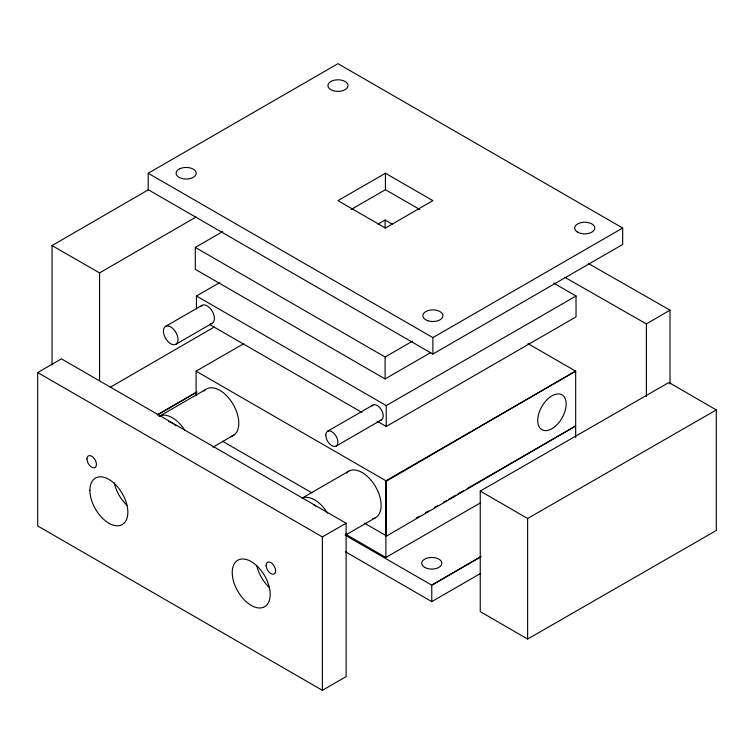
<?xml version="1.0" encoding="UTF-8"?>
<svg xmlns="http://www.w3.org/2000/svg" width="754" height="754" viewBox="0 0 754 754"><rect width="100%" height="100%" fill="white"/><g stroke="black" fill="none" stroke-linecap="round" stroke-linejoin="round"><path stroke-width="1.13" d="M646.395 396.529L646.395 323.918L669.995 310.148L588.346 263.476M52.035 364.945L52.035 245.568L148.5 189.688M99.566 380.591L99.566 272.91L196.031 217.039M110.734 387L214.306 327.01M196.841 391.995L157.247 414.936L196.822 392.108M148.199 173.25L337.99 63.675L622.672 228.038L622.672 244.475L432.881 354.05L148.199 189.688L148.199 173.25L432.881 337.613L622.672 228.038M430.76 352.552L385.096 378.923L195.305 269.348L195.305 247.425L222.703 231.61M37.7 372.561L61.423 358.857L346.105 523.219L346.105 676.63L322.382 690.325L37.7 525.962L37.7 372.561L322.382 536.914L346.105 523.219M385.435 173.25L337.99 200.639L385.435 228.038L432.881 200.639L385.435 173.25L385.435 189.688L419.761 209.499M196.455 308.772L196.455 296.011L219.8 282.533M351.11 209.499L385.435 189.688M165.541 326.397L201.987 305.351M378.027 224.117L385.096 220.036L392.155 224.117M175.87 344.276L212.308 323.24M196.087 395.661L196.087 371.175L243.796 343.636M159.066 416.425L205.503 389.611M212.93 447.169L234.126 434.926M195.305 247.425L385.096 357L412.495 341.185M327.547 431.269L372.928 405.068M196.455 296.011L386.246 405.586L576.037 296.011L576.037 316.887L386.246 426.462L377.113 421.184M336.105 446.085L381.486 419.884M302.345 497.989L348.782 471.184M196.087 371.175L385.878 480.75L575.67 371.175L527.97 343.636M345.247 535.208L375.53 517.725M416.331 517.96L419.375 516.207M425.463 512.692L428.508 510.929M434.596 507.414L437.64 505.661M443.729 502.145L446.773 500.383M448.809 499.214L455.906 495.114M457.942 493.936L464.03 490.42M467.075 488.667L575.67 425.972L386.246 536.235L386.246 481.25L575.67 370.987L575.67 437.499M345.285 534.02L385.878 557.46L480.27 502.965M345.351 535.283L431.769 585.179L481.052 556.725M345.351 551.721L431.769 601.617L480.487 573.492M480.251 491.061L668.93 382.485L716.3 409.931L716.3 530.486L527.621 639.053L480.251 611.617L480.251 491.061L527.621 518.498L527.621 639.053M527.621 518.498L716.3 409.931M480.816 556.593L433.192 584.359M564.737 277.246L646.395 323.918M52.035 245.568L99.566 272.91M553.709 283.127L576.037 296.011M209.65 324.503L361.892 412.4M222.477 441.203L311.788 492.767M364.568 523.238L385.878 535.538M669.995 310.148L669.995 383.937M432.881 337.613L432.881 354.05M431.769 585.179L431.769 601.617M386.246 405.586L386.246 426.462M385.878 480.75L385.878 557.46M385.096 220.036L385.096 228.113M385.096 357L385.096 378.923M322.382 536.914L322.382 690.325M126.889 505.218A26.842 15.495 60 0 1 114.259 482.701M269.461 587.611A26.842 15.495 60 0 1 256.916 566.254M313.834 504.935A20.132 11.621 60 0 1 315.69 506.019M302.241 498.121A26.842 15.495 60 0 1 327.585 513.172M346.406 473.126A26.842 15.495 60 0 1 375.624 486.782A26.842 15.495 60 0 1 372.646 518.771M203.995 391.024A26.842 15.495 60 0 1 233.193 404.446A26.842 15.495 60 0 1 230.413 436.566M159.801 415.982A26.842 15.495 60 0 1 184.834 430.336M168.547 421.627A20.132 11.621 60 0 1 172.223 423.145M174.089 424.342A20.132 11.621 60 0 1 175.918 425.793M200.828 306.435A10.32 5.957 60 0 1 212.308 311.317A10.32 5.957 60 0 1 210.8 323.702M371.967 405.963A8.558 4.939 60 0 1 381.486 410.006A8.558 4.939 60 0 1 380.233 420.27M331.091 81.357L329.423 82.535A10.066 5.815 0 0 0 331.967 90.244A10.066 5.815 0 0 0 345.492 89.462A10.066 5.815 0 0 0 345.313 81.611L343.277 80.65A10.066 5.815 0 0 0 331.091 81.357M180.074 168.623L178.198 169.688A10.066 5.815 0 0 0 178.132 176.766L179.98 177.84A10.066 5.815 0 0 0 193.533 177.199A10.066 5.815 0 0 0 193.608 169.348A10.066 5.815 0 0 0 180.074 168.623M424.653 567.376A10.066 5.815 0 0 0 441.495 564.765A10.066 5.815 0 0 0 429.167 557.649A10.066 5.815 0 0 0 424.653 567.376M577.592 232.147A10.066 5.815 0 0 0 594.435 229.546A10.066 5.815 0 0 0 582.107 222.421A10.066 5.815 0 0 0 577.592 232.147M427.848 320.733A10.066 5.815 0 0 0 442.947 315.7A10.066 5.815 0 0 0 427.848 310.667A10.066 5.815 0 0 0 427.848 320.733M89.896 490.354A26.842 15.495 60 0 0 118.359 525.764A26.842 15.495 60 0 0 118.359 487.81A26.842 15.495 60 0 0 89.896 490.354M86.955 458.96A6.711 3.874 60 0 0 94.071 467.81A6.711 3.874 60 0 0 94.071 458.319A6.711 3.874 60 0 0 86.955 458.96M266.143 565.453A6.711 3.874 60 0 0 273.334 574.209A6.711 3.874 60 0 0 273.193 564.633A6.711 3.874 60 0 0 266.143 565.453M232.43 575.792A26.842 15.495 60 0 0 262.967 607.479A26.842 15.495 60 0 0 258.245 567.197A26.842 15.495 60 0 0 232.43 575.792M553.615 427.631A20.132 11.621 -60 0 0 563.361 395.859A20.132 11.621 -60 0 0 538.874 413.324A20.132 11.621 -60 0 0 553.615 427.631M163.411 331.119A10.32 5.957 60 0 0 174.353 344.738A10.32 5.957 60 0 0 174.353 330.139A10.32 5.957 60 0 0 163.411 331.119M325.775 435.181A8.558 4.939 60 0 0 334.851 446.472A8.558 4.939 60 0 0 334.851 434.37A8.558 4.939 60 0 0 325.775 435.181"/></g></svg>
